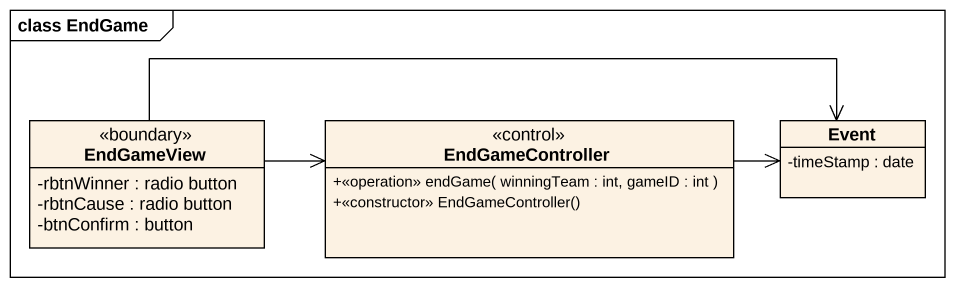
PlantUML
@startuml
mainframe class EndGame
hide circle
hide empty members
skinparam classAttributeIconSize 0
class EndGameView <<boundary>> {
  -rbtnWinner : radio button
  -rbtnCause : radio button
  -btnConfirm : button
}
class EndGameController <<control>> {
  +<<operation>> endGame( winningTeam : int, gameID : int )
  +<<constructor>> EndGameController()
}
class Event {
  -timeStamp : date
}
EndGameView -right-> EndGameController
EndGameView -right-> Event
EndGameController -right-> Event
@enduml
